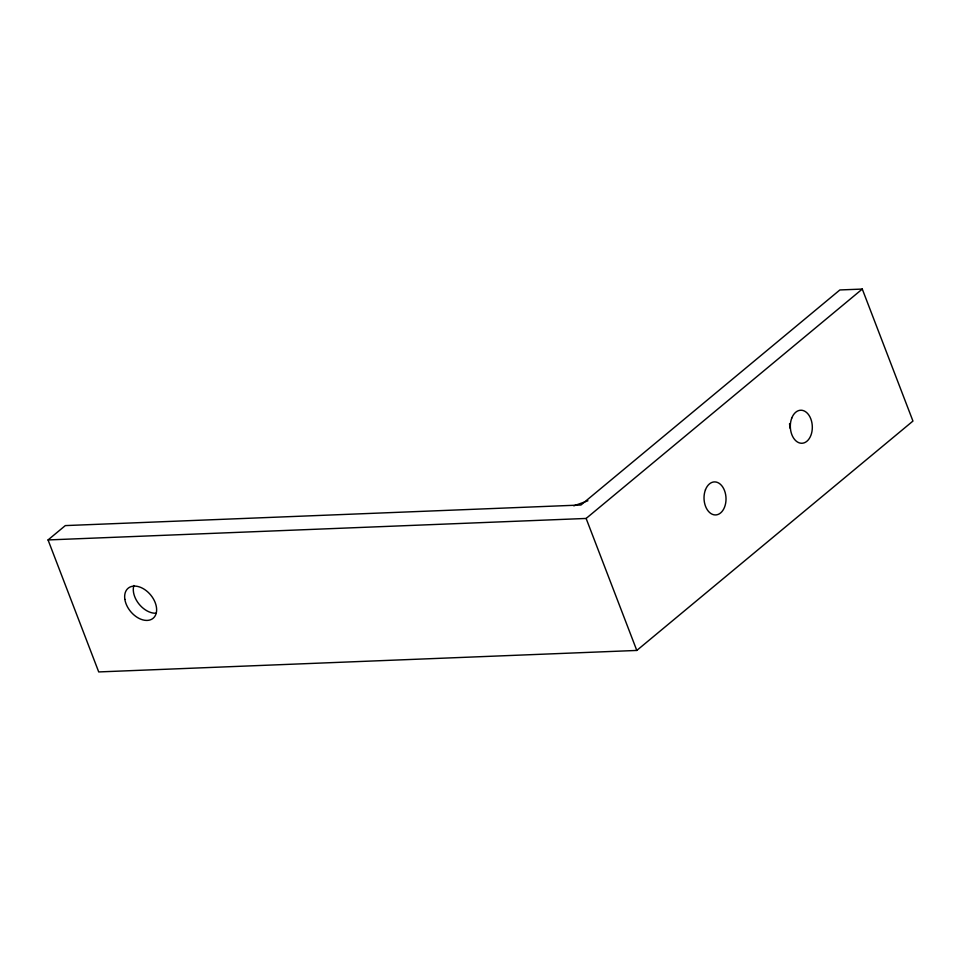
<?xml version="1.0" encoding="UTF-8"?>
<svg xmlns="http://www.w3.org/2000/svg" width="961" height="961" viewBox="0 0 961 961"><rect width="100%" height="100%" fill="white"/><g stroke="black" fill="none" stroke-linecap="round" stroke-linejoin="round"><path stroke-width="1.44" d="M48.05 539.938L65.312 525.595L580.961 505.005L839.866 289.958L862.281 289.069L912.95 421.062L636.795 650.441L98.719 671.931L48.05 539.938L586.126 518.447L862.281 289.069M573.801 505.858L587.928 500.777M586.126 518.447L636.795 650.441M789.51 423.789A16.529 10.991 87.7 0 1 789.906 428.077M155.862 613.238A19.532 12.998 50.3 0 1 138.852 603.856A19.532 12.998 50.3 0 1 133.879 585.489M124.858 599.364A19.532 12.998 50.3 0 0 150.781 619.677A19.532 12.998 50.3 0 0 146.288 590.703A19.532 12.998 50.3 0 0 124.858 599.364M791.744 418.119A16.529 10.991 87.7 0 0 801.39 443.261A16.529 10.991 87.7 0 0 810.808 418.864A16.529 10.991 87.7 0 0 791.744 418.119M705.446 489.798A16.529 10.991 87.7 0 0 715.092 514.94A16.529 10.991 87.7 0 0 724.51 490.542A16.529 10.991 87.7 0 0 705.446 489.798"/></g></svg>
